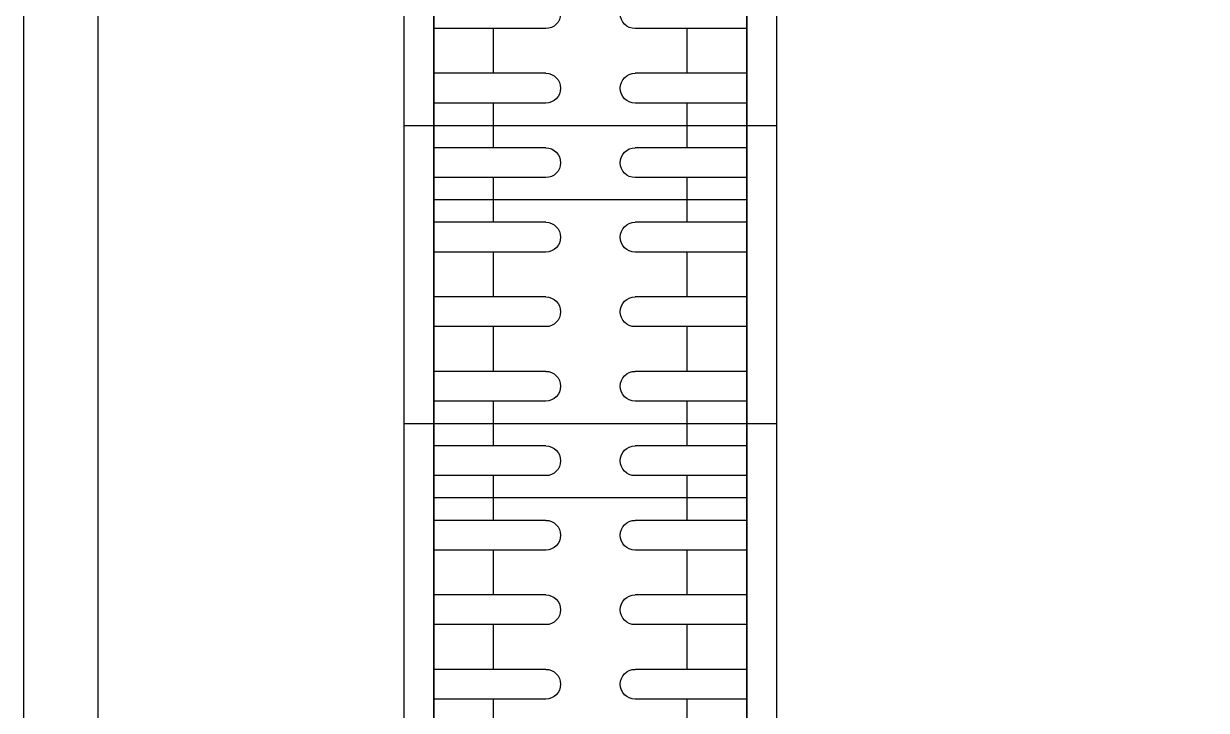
# Model space of a CAD drawing. Header units: inches. Extents: x 21 to 38546, y 13 to 15001.
# Drawn here: x 5766.76 to 5806.45, y 1123.15 to 1146.2 of the extents above; entities that cross this region are included whole.
import ezdxf

# ---------------------------------------------------------------- set-up
doc = ezdxf.new("R2010")
doc.units = ezdxf.units.IN
doc.header["$MEASUREMENT"] = 0
doc.layers.add('RAST-IST-RADYATÖR-DİNAMİK BLOK', color=83, linetype='Continuous')
doc.layers.add('Z_MİM_-KM-WALL', color=8, linetype='Continuous', lineweight=25)
doc.layers.add('Z_MİM_-KM-WALL-PLASTER', color=8, linetype='Continuous', lineweight=25)

# ---------------------------------------------------------------- blocks, each defined once
blk = doc.blocks.new('IS_RADYATOR-PLAN-90')
at = {"layer": 'RAST-IST-RADYATÖR-DİNAMİK BLOK', "color": 7}
for p, q in [((80.75, 11.5), (80.75, 7.75)), ((81.75, 11.5), (81.75, 7.75)), ((83.25, 11.5), (83.25, 7.75)), ((84.25, 11.5), (84.25, 7.75)), ((85.75, 11.5), (85.75, 7.75)), ((86.75, 11.5), (86.75, 7.75)), ((80, 9.5), (80.75, 9.5)), ((81.75, 9.5), (82.5, 9.5)), ((82.5, 9.5), (83.25, 9.5)), ((84.25, 9.5), (85, 9.5)), ((85, 9.5), (85.75, 9.5)), ((86.75, 9.5), (87.5, 9.5)), ((80.75, 4.75), (80.75, 1)), ((81.75, 4.75), (81.75, 1)), ((83.25, 4.75), (83.25, 1)), ((84.25, 4.75), (84.25, 1)), ((85.75, 4.75), (85.75, 1)), ((86.75, 4.75), (86.75, 1)), ((80, 3), (80.75, 3)), ((81.75, 3), (82.5, 3)), ((82.5, 3), (83.25, 3)), ((84.25, 3), (85, 3)), ((85, 3), (85.75, 3)), ((86.75, 3), (87.5, 3))]:
    blk.add_line(p, q, dxfattribs=at)
at = {"layer": 'RAST-IST-RADYATÖR-DİNAMİK BLOK'}
for points in [[(0, 0), (90, 0), (90, 12.5), (0, 12.5)], [(2.5, 11.5), (87.5, 11.5), (87.5, 1), (2.5, 1)]]:
    blk.add_lwpolyline(points, dxfattribs=at)
at = {"layer": 'RAST-IST-RADYATÖR-DİNAMİK BLOK', "color": 7}
for centre, start, end in [((81.25, 7.75), 180, 0), ((83.75, 7.75), 180, 0), ((86.25, 7.75), 180, 0), ((81.25, 4.75), 0, 180), ((83.75, 4.75), 0, 180), ((86.25, 4.75), 0, 180)]:
    blk.add_arc(centre, 0.5, start, end, dxfattribs=at)
blk = doc.blocks.new('IS_RADYATOR-PLAN-100')
at = {"layer": 'RAST-IST-RADYATÖR-DİNAMİK BLOK', "color": 7}
for p, q in [((80.75, 11.5), (80.75, 7.75)), ((81.75, 11.5), (81.75, 7.75)), ((83.25, 11.5), (83.25, 7.75)), ((84.25, 11.5), (84.25, 7.75)), ((85.75, 11.5), (85.75, 7.75)), ((86.75, 11.5), (86.75, 7.75)), ((88.25, 11.5), (88.25, 7.75)), ((89.25, 11.5), (89.25, 7.75)), ((90.75, 11.5), (90.75, 7.75)), ((91.75, 11.5), (91.75, 7.75)), ((93.25, 11.5), (93.25, 7.75)), ((94.25, 11.5), (94.25, 7.75)), ((95.75, 11.5), (95.75, 7.75)), ((96.75, 11.5), (96.75, 7.75)), ((80, 9.5), (80.75, 9.5)), ((81.75, 9.5), (82.5, 9.5)), ((82.5, 9.5), (83.25, 9.5)), ((84.25, 9.5), (85, 9.5)), ((85, 9.5), (85.75, 9.5)), ((86.75, 9.5), (87.5, 9.5)), ((87.5, 9.5), (88.25, 9.5)), ((89.25, 9.5), (90, 9.5)), ((90, 9.5), (90.75, 9.5)), ((91.75, 9.5), (92.5, 9.5)), ((92.5, 9.5), (93.25, 9.5)), ((94.25, 9.5), (95, 9.5)), ((95, 9.5), (95.75, 9.5)), ((96.75, 9.5), (97.5, 9.5)), ((80.75, 4.75), (80.75, 1)), ((81.75, 4.75), (81.75, 1)), ((83.25, 4.75), (83.25, 1)), ((84.25, 4.75), (84.25, 1)), ((85.75, 4.75), (85.75, 1)), ((86.75, 4.75), (86.75, 1)), ((88.25, 4.75), (88.25, 1)), ((89.25, 4.75), (89.25, 1)), ((90.75, 4.75), (90.75, 1)), ((91.75, 4.75), (91.75, 1)), ((93.25, 4.75), (93.25, 1)), ((94.25, 4.75), (94.25, 1)), ((95.75, 4.75), (95.75, 1)), ((96.75, 4.75), (96.75, 1)), ((80, 3), (80.75, 3)), ((81.75, 3), (82.5, 3)), ((82.5, 3), (83.25, 3)), ((84.25, 3), (85, 3)), ((85, 3), (85.75, 3)), ((86.75, 3), (87.5, 3)), ((87.5, 3), (88.25, 3)), ((89.25, 3), (90, 3)), ((90, 3), (90.75, 3)), ((91.75, 3), (92.5, 3)), ((92.5, 3), (93.25, 3)), ((94.25, 3), (95, 3)), ((95, 3), (95.75, 3)), ((96.75, 3), (97.5, 3))]:
    blk.add_line(p, q, dxfattribs=at)
at = {"layer": 'RAST-IST-RADYATÖR-DİNAMİK BLOK'}
for points in [[(0, 0), (100, 0), (100, 12.5), (0, 12.5)], [(2.5, 11.5), (97.5, 11.5), (97.5, 1), (2.5, 1)]]:
    blk.add_lwpolyline(points, dxfattribs=at)
at = {"layer": 'RAST-IST-RADYATÖR-DİNAMİK BLOK', "color": 7}
for centre, start, end in [((81.25, 7.75), 180, 0), ((83.75, 7.75), 180, 0), ((86.25, 7.75), 180, 0), ((88.75, 7.75), 180, 0), ((91.25, 7.75), 180, 0), ((93.75, 7.75), 180, 0), ((96.25, 7.75), 180, 0), ((81.25, 4.75), 0, 180), ((83.75, 4.75), 0, 180), ((86.25, 4.75), 0, 180), ((88.75, 4.75), 0, 180), ((91.25, 4.75), 0, 180), ((93.75, 4.75), 0, 180), ((96.25, 4.75), 0, 180)]:
    blk.add_arc(centre, 0.5, start, end, dxfattribs=at)
blk = doc.blocks.new('IS_RADYATOR-PLAN-110')
at = {"layer": 'RAST-IST-RADYATÖR-DİNAMİK BLOK', "color": 7}
for p, q in [((80.75, 11.5), (80.75, 7.75)), ((81.75, 11.5), (81.75, 7.75)), ((83.25, 11.5), (83.25, 7.75)), ((84.25, 11.5), (84.25, 7.75)), ((85.75, 11.5), (85.75, 7.75)), ((86.75, 11.5), (86.75, 7.75)), ((88.25, 11.5), (88.25, 7.75)), ((89.25, 11.5), (89.25, 7.75)), ((90.75, 11.5), (90.75, 7.75)), ((91.75, 11.5), (91.75, 7.75)), ((93.25, 11.5), (93.25, 7.75)), ((94.25, 11.5), (94.25, 7.75)), ((95.75, 11.5), (95.75, 7.75)), ((96.75, 11.5), (96.75, 7.75)), ((98.25, 11.5), (98.25, 7.75)), ((99.25, 11.5), (99.25, 7.75)), ((100.75, 11.5), (100.75, 7.75)), ((101.75, 11.5), (101.75, 7.75)), ((103.25, 11.5), (103.25, 7.75)), ((80, 9.5), (80.75, 9.5)), ((81.75, 9.5), (82.5, 9.5)), ((82.5, 9.5), (83.25, 9.5)), ((84.25, 9.5), (85, 9.5)), ((85, 9.5), (85.75, 9.5)), ((86.75, 9.5), (87.5, 9.5)), ((87.5, 9.5), (88.25, 9.5)), ((89.25, 9.5), (90, 9.5)), ((90, 9.5), (90.75, 9.5)), ((91.75, 9.5), (92.5, 9.5)), ((92.5, 9.5), (93.25, 9.5)), ((94.25, 9.5), (95, 9.5)), ((95, 9.5), (95.75, 9.5)), ((96.75, 9.5), (97.5, 9.5)), ((97.5, 9.5), (98.25, 9.5)), ((99.25, 9.5), (100, 9.5)), ((100, 9.5), (100.75, 9.5)), ((101.75, 9.5), (102.5, 9.5)), ((102.5, 9.5), (103.25, 9.5)), ((80.75, 4.75), (80.75, 1)), ((81.75, 4.75), (81.75, 1)), ((83.25, 4.75), (83.25, 1)), ((84.25, 4.75), (84.25, 1)), ((85.75, 4.75), (85.75, 1)), ((86.75, 4.75), (86.75, 1)), ((88.25, 4.75), (88.25, 1)), ((89.25, 4.75), (89.25, 1)), ((90.75, 4.75), (90.75, 1)), ((91.75, 4.75), (91.75, 1)), ((93.25, 4.75), (93.25, 1)), ((94.25, 4.75), (94.25, 1)), ((95.75, 4.75), (95.75, 1)), ((96.75, 4.75), (96.75, 1)), ((98.25, 4.75), (98.25, 1)), ((99.25, 4.75), (99.25, 1)), ((100.75, 4.75), (100.75, 1)), ((101.75, 4.75), (101.75, 1)), ((103.25, 4.75), (103.25, 1)), ((80, 3), (80.75, 3)), ((81.75, 3), (82.5, 3)), ((82.5, 3), (83.25, 3)), ((84.25, 3), (85, 3)), ((85, 3), (85.75, 3)), ((86.75, 3), (87.5, 3)), ((87.5, 3), (88.25, 3)), ((89.25, 3), (90, 3)), ((90, 3), (90.75, 3)), ((91.75, 3), (92.5, 3)), ((92.5, 3), (93.25, 3)), ((94.25, 3), (95, 3)), ((95, 3), (95.75, 3)), ((96.75, 3), (97.5, 3)), ((97.5, 3), (98.25, 3)), ((99.25, 3), (100, 3)), ((100, 3), (100.75, 3)), ((101.75, 3), (102.5, 3)), ((102.5, 3), (103.25, 3))]:
    blk.add_line(p, q, dxfattribs=at)
at = {"layer": 'RAST-IST-RADYATÖR-DİNAMİK BLOK'}
for points in [[(0, 0), (110, 0), (110, 12.5), (0, 12.5)], [(2.5, 11.5), (107.5, 11.5), (107.5, 1), (2.5, 1)]]:
    blk.add_lwpolyline(points, dxfattribs=at)
at = {"layer": 'RAST-IST-RADYATÖR-DİNAMİK BLOK', "color": 7}
for centre, start, end in [((81.25, 7.75), 180, 0), ((83.75, 7.75), 180, 0), ((86.25, 7.75), 180, 0), ((88.75, 7.75), 180, 0), ((91.25, 7.75), 180, 0), ((93.75, 7.75), 180, 0), ((96.25, 7.75), 180, 0), ((98.75, 7.75), 180, 0), ((101.25, 7.75), 180, 0), ((103.75, 7.75), 180, 0), ((81.25, 4.75), 0, 180), ((83.75, 4.75), 0, 180), ((86.25, 4.75), 0, 180), ((88.75, 4.75), 0, 180), ((91.25, 4.75), 0, 180), ((93.75, 4.75), 0, 180), ((96.25, 4.75), 0, 180), ((98.75, 4.75), 0, 180), ((101.25, 4.75), 0, 180), ((103.75, 4.75), 0, 180)]:
    blk.add_arc(centre, 0.5, start, end, dxfattribs=at)
blk = doc.blocks.new('IS_RADYATOR-PLAN-120')
at = {"layer": 'RAST-IST-RADYATÖR-DİNAMİK BLOK', "color": 7}
for p, q in [((80.75, 11.5), (80.75, 7.75)), ((81.75, 11.5), (81.75, 7.75)), ((83.25, 11.5), (83.25, 7.75)), ((84.25, 11.5), (84.25, 7.75)), ((85.75, 11.5), (85.75, 7.75)), ((86.75, 11.5), (86.75, 7.75)), ((88.25, 11.5), (88.25, 7.75)), ((89.25, 11.5), (89.25, 7.75)), ((90.75, 11.5), (90.75, 7.75)), ((91.75, 11.5), (91.75, 7.75)), ((93.25, 11.5), (93.25, 7.75)), ((94.25, 11.5), (94.25, 7.75)), ((95.75, 11.5), (95.75, 7.75)), ((96.75, 11.5), (96.75, 7.75)), ((98.25, 11.5), (98.25, 7.75)), ((99.25, 11.5), (99.25, 7.75)), ((100.75, 11.5), (100.75, 7.75)), ((101.75, 11.5), (101.75, 7.75)), ((103.25, 11.5), (103.25, 7.75)), ((80, 9.5), (80.75, 9.5)), ((81.75, 9.5), (82.5, 9.5)), ((82.5, 9.5), (83.25, 9.5)), ((84.25, 9.5), (85, 9.5)), ((85, 9.5), (85.75, 9.5)), ((86.75, 9.5), (87.5, 9.5)), ((87.5, 9.5), (88.25, 9.5)), ((89.25, 9.5), (90, 9.5)), ((90, 9.5), (90.75, 9.5)), ((91.75, 9.5), (92.5, 9.5)), ((92.5, 9.5), (93.25, 9.5)), ((94.25, 9.5), (95, 9.5)), ((95, 9.5), (95.75, 9.5)), ((96.75, 9.5), (97.5, 9.5)), ((97.5, 9.5), (98.25, 9.5)), ((99.25, 9.5), (100, 9.5)), ((100, 9.5), (100.75, 9.5)), ((101.75, 9.5), (102.5, 9.5)), ((102.5, 9.5), (103.25, 9.5)), ((80.75, 4.75), (80.75, 1)), ((81.75, 4.75), (81.75, 1)), ((83.25, 4.75), (83.25, 1)), ((84.25, 4.75), (84.25, 1)), ((85.75, 4.75), (85.75, 1)), ((86.75, 4.75), (86.75, 1)), ((88.25, 4.75), (88.25, 1)), ((89.25, 4.75), (89.25, 1)), ((90.75, 4.75), (90.75, 1)), ((91.75, 4.75), (91.75, 1)), ((93.25, 4.75), (93.25, 1)), ((94.25, 4.75), (94.25, 1)), ((95.75, 4.75), (95.75, 1)), ((96.75, 4.75), (96.75, 1)), ((98.25, 4.75), (98.25, 1)), ((99.25, 4.75), (99.25, 1)), ((100.75, 4.75), (100.75, 1)), ((101.75, 4.75), (101.75, 1)), ((103.25, 4.75), (103.25, 1)), ((80, 3), (80.75, 3)), ((81.75, 3), (82.5, 3)), ((82.5, 3), (83.25, 3)), ((84.25, 3), (85, 3)), ((85, 3), (85.75, 3)), ((86.75, 3), (87.5, 3)), ((87.5, 3), (88.25, 3)), ((89.25, 3), (90, 3)), ((90, 3), (90.75, 3)), ((91.75, 3), (92.5, 3)), ((92.5, 3), (93.25, 3)), ((94.25, 3), (95, 3)), ((95, 3), (95.75, 3)), ((96.75, 3), (97.5, 3)), ((97.5, 3), (98.25, 3)), ((99.25, 3), (100, 3)), ((100, 3), (100.75, 3)), ((101.75, 3), (102.5, 3)), ((102.5, 3), (103.25, 3))]:
    blk.add_line(p, q, dxfattribs=at)
at = {"layer": 'RAST-IST-RADYATÖR-DİNAMİK BLOK'}
for points in [[(0, 0), (120, 0), (120, 12.5), (0, 12.5)], [(2.5, 11.5), (117.5, 11.5), (117.5, 1), (2.5, 1)]]:
    blk.add_lwpolyline(points, dxfattribs=at)
at = {"layer": 'RAST-IST-RADYATÖR-DİNAMİK BLOK', "color": 7}
for centre, start, end in [((81.25, 7.75), 180, 0), ((83.75, 7.75), 180, 0), ((86.25, 7.75), 180, 0), ((88.75, 7.75), 180, 0), ((91.25, 7.75), 180, 0), ((93.75, 7.75), 180, 0), ((96.25, 7.75), 180, 0), ((98.75, 7.75), 180, 0), ((101.25, 7.75), 180, 0), ((103.75, 7.75), 180, 0), ((81.25, 4.75), 0, 180), ((83.75, 4.75), 0, 180), ((86.25, 4.75), 0, 180), ((88.75, 4.75), 0, 180), ((91.25, 4.75), 0, 180), ((93.75, 4.75), 0, 180), ((96.25, 4.75), 0, 180), ((98.75, 4.75), 0, 180), ((101.25, 4.75), 0, 180), ((103.75, 4.75), 0, 180)]:
    blk.add_arc(centre, 0.5, start, end, dxfattribs=at)
blk = doc.blocks.new('IS_RADYATOR-PLAN-130')
at = {"layer": 'RAST-IST-RADYATÖR-DİNAMİK BLOK', "color": 7}
for p, q in [((80.75, 11.5), (80.75, 7.75)), ((81.75, 11.5), (81.75, 7.75)), ((83.25, 11.5), (83.25, 7.75)), ((84.25, 11.5), (84.25, 7.75)), ((85.75, 11.5), (85.75, 7.75)), ((86.75, 11.5), (86.75, 7.75)), ((88.25, 11.5), (88.25, 7.75)), ((89.25, 11.5), (89.25, 7.75)), ((90.75, 11.5), (90.75, 7.75)), ((91.75, 11.5), (91.75, 7.75)), ((93.25, 11.5), (93.25, 7.75)), ((94.25, 11.5), (94.25, 7.75)), ((95.75, 11.5), (95.75, 7.75)), ((96.75, 11.5), (96.75, 7.75)), ((98.25, 11.5), (98.25, 7.75)), ((99.25, 11.5), (99.25, 7.75)), ((100.75, 11.5), (100.75, 7.75)), ((101.75, 11.5), (101.75, 7.75)), ((103.25, 11.5), (103.25, 7.75)), ((80, 9.5), (80.75, 9.5)), ((81.75, 9.5), (82.5, 9.5)), ((82.5, 9.5), (83.25, 9.5)), ((84.25, 9.5), (85, 9.5)), ((85, 9.5), (85.75, 9.5)), ((86.75, 9.5), (87.5, 9.5)), ((87.5, 9.5), (88.25, 9.5)), ((89.25, 9.5), (90, 9.5)), ((90, 9.5), (90.75, 9.5)), ((91.75, 9.5), (92.5, 9.5)), ((92.5, 9.5), (93.25, 9.5)), ((94.25, 9.5), (95, 9.5)), ((95, 9.5), (95.75, 9.5)), ((96.75, 9.5), (97.5, 9.5)), ((97.5, 9.5), (98.25, 9.5)), ((99.25, 9.5), (100, 9.5)), ((100, 9.5), (100.75, 9.5)), ((101.75, 9.5), (102.5, 9.5)), ((102.5, 9.5), (103.25, 9.5)), ((80.75, 4.75), (80.75, 1)), ((81.75, 4.75), (81.75, 1)), ((83.25, 4.75), (83.25, 1)), ((84.25, 4.75), (84.25, 1)), ((85.75, 4.75), (85.75, 1)), ((86.75, 4.75), (86.75, 1)), ((88.25, 4.75), (88.25, 1)), ((89.25, 4.75), (89.25, 1)), ((90.75, 4.75), (90.75, 1)), ((91.75, 4.75), (91.75, 1)), ((93.25, 4.75), (93.25, 1)), ((94.25, 4.75), (94.25, 1)), ((95.75, 4.75), (95.75, 1)), ((96.75, 4.75), (96.75, 1)), ((98.25, 4.75), (98.25, 1)), ((99.25, 4.75), (99.25, 1)), ((100.75, 4.75), (100.75, 1)), ((101.75, 4.75), (101.75, 1)), ((103.25, 4.75), (103.25, 1)), ((80, 3), (80.75, 3)), ((81.75, 3), (82.5, 3)), ((82.5, 3), (83.25, 3)), ((84.25, 3), (85, 3)), ((85, 3), (85.75, 3)), ((86.75, 3), (87.5, 3)), ((87.5, 3), (88.25, 3)), ((89.25, 3), (90, 3)), ((90, 3), (90.75, 3)), ((91.75, 3), (92.5, 3)), ((92.5, 3), (93.25, 3)), ((94.25, 3), (95, 3)), ((95, 3), (95.75, 3)), ((96.75, 3), (97.5, 3)), ((97.5, 3), (98.25, 3)), ((99.25, 3), (100, 3)), ((100, 3), (100.75, 3)), ((101.75, 3), (102.5, 3)), ((102.5, 3), (103.25, 3))]:
    blk.add_line(p, q, dxfattribs=at)
at = {"layer": 'RAST-IST-RADYATÖR-DİNAMİK BLOK'}
for points in [[(0, 0), (130, 0), (130, 12.5), (0, 12.5)], [(2.5, 11.5), (127.5, 11.5), (127.5, 1), (2.5, 1)]]:
    blk.add_lwpolyline(points, dxfattribs=at)
at = {"layer": 'RAST-IST-RADYATÖR-DİNAMİK BLOK', "color": 7}
for centre, start, end in [((81.25, 7.75), 180, 0), ((83.75, 7.75), 180, 0), ((86.25, 7.75), 180, 0), ((88.75, 7.75), 180, 0), ((91.25, 7.75), 180, 0), ((93.75, 7.75), 180, 0), ((96.25, 7.75), 180, 0), ((98.75, 7.75), 180, 0), ((101.25, 7.75), 180, 0), ((103.75, 7.75), 180, 0), ((81.25, 4.75), 0, 180), ((83.75, 4.75), 0, 180), ((86.25, 4.75), 0, 180), ((88.75, 4.75), 0, 180), ((91.25, 4.75), 0, 180), ((93.75, 4.75), 0, 180), ((96.25, 4.75), 0, 180), ((98.75, 4.75), 0, 180), ((101.25, 4.75), 0, 180), ((103.75, 4.75), 0, 180)]:
    blk.add_arc(centre, 0.5, start, end, dxfattribs=at)
blk = doc.blocks.new('IS_RADYATOR-PLAN-140')
at = {"layer": 'RAST-IST-RADYATÖR-DİNAMİK BLOK', "color": 7}
for p, q in [((80.75, 11.5), (80.75, 7.75)), ((81.75, 11.5), (81.75, 7.75)), ((83.25, 11.5), (83.25, 7.75)), ((84.25, 11.5), (84.25, 7.75)), ((85.75, 11.5), (85.75, 7.75)), ((86.75, 11.5), (86.75, 7.75)), ((88.25, 11.5), (88.25, 7.75)), ((89.25, 11.5), (89.25, 7.75)), ((90.75, 11.5), (90.75, 7.75)), ((91.75, 11.5), (91.75, 7.75)), ((93.25, 11.5), (93.25, 7.75)), ((94.25, 11.5), (94.25, 7.75)), ((95.75, 11.5), (95.75, 7.75)), ((96.75, 11.5), (96.75, 7.75)), ((98.25, 11.5), (98.25, 7.75)), ((99.25, 11.5), (99.25, 7.75)), ((100.75, 11.5), (100.75, 7.75)), ((101.75, 11.5), (101.75, 7.75)), ((103.25, 11.5), (103.25, 7.75)), ((80, 9.5), (80.75, 9.5)), ((81.75, 9.5), (82.5, 9.5)), ((82.5, 9.5), (83.25, 9.5)), ((84.25, 9.5), (85, 9.5)), ((85, 9.5), (85.75, 9.5)), ((86.75, 9.5), (87.5, 9.5)), ((87.5, 9.5), (88.25, 9.5)), ((89.25, 9.5), (90, 9.5)), ((90, 9.5), (90.75, 9.5)), ((91.75, 9.5), (92.5, 9.5)), ((92.5, 9.5), (93.25, 9.5)), ((94.25, 9.5), (95, 9.5)), ((95, 9.5), (95.75, 9.5)), ((96.75, 9.5), (97.5, 9.5)), ((97.5, 9.5), (98.25, 9.5)), ((99.25, 9.5), (100, 9.5)), ((100, 9.5), (100.75, 9.5)), ((101.75, 9.5), (102.5, 9.5)), ((102.5, 9.5), (103.25, 9.5)), ((80.75, 4.75), (80.75, 1)), ((81.75, 4.75), (81.75, 1)), ((83.25, 4.75), (83.25, 1)), ((84.25, 4.75), (84.25, 1)), ((85.75, 4.75), (85.75, 1)), ((86.75, 4.75), (86.75, 1)), ((88.25, 4.75), (88.25, 1)), ((89.25, 4.75), (89.25, 1)), ((90.75, 4.75), (90.75, 1)), ((91.75, 4.75), (91.75, 1)), ((93.25, 4.75), (93.25, 1)), ((94.25, 4.75), (94.25, 1)), ((95.75, 4.75), (95.75, 1)), ((96.75, 4.75), (96.75, 1)), ((98.25, 4.75), (98.25, 1)), ((99.25, 4.75), (99.25, 1)), ((100.75, 4.75), (100.75, 1)), ((101.75, 4.75), (101.75, 1)), ((103.25, 4.75), (103.25, 1)), ((80, 3), (80.75, 3)), ((81.75, 3), (82.5, 3)), ((82.5, 3), (83.25, 3)), ((84.25, 3), (85, 3)), ((85, 3), (85.75, 3)), ((86.75, 3), (87.5, 3)), ((87.5, 3), (88.25, 3)), ((89.25, 3), (90, 3)), ((90, 3), (90.75, 3)), ((91.75, 3), (92.5, 3)), ((92.5, 3), (93.25, 3)), ((94.25, 3), (95, 3)), ((95, 3), (95.75, 3)), ((96.75, 3), (97.5, 3)), ((97.5, 3), (98.25, 3)), ((99.25, 3), (100, 3)), ((100, 3), (100.75, 3)), ((101.75, 3), (102.5, 3)), ((102.5, 3), (103.25, 3))]:
    blk.add_line(p, q, dxfattribs=at)
at = {"layer": 'RAST-IST-RADYATÖR-DİNAMİK BLOK'}
for points in [[(0, 0), (140, 0), (140, 12.5), (0, 12.5)], [(2.5, 11.5), (137.5, 11.5), (137.5, 1), (2.5, 1)]]:
    blk.add_lwpolyline(points, dxfattribs=at)
at = {"layer": 'RAST-IST-RADYATÖR-DİNAMİK BLOK', "color": 7}
for centre, start, end in [((81.25, 7.75), 180, 0), ((83.75, 7.75), 180, 0), ((86.25, 7.75), 180, 0), ((88.75, 7.75), 180, 0), ((91.25, 7.75), 180, 0), ((93.75, 7.75), 180, 0), ((96.25, 7.75), 180, 0), ((98.75, 7.75), 180, 0), ((101.25, 7.75), 180, 0), ((103.75, 7.75), 180, 0), ((81.25, 4.75), 0, 180), ((83.75, 4.75), 0, 180), ((86.25, 4.75), 0, 180), ((88.75, 4.75), 0, 180), ((91.25, 4.75), 0, 180), ((93.75, 4.75), 0, 180), ((96.25, 4.75), 0, 180), ((98.75, 4.75), 0, 180), ((101.25, 4.75), 0, 180), ((103.75, 4.75), 0, 180)]:
    blk.add_arc(centre, 0.5, start, end, dxfattribs=at)
blk = doc.blocks.new('IS_RADYATOR-PLAN-150')
at = {"layer": 'RAST-IST-RADYATÖR-DİNAMİK BLOK', "color": 7}
for p, q in [((80.75, 11.5), (80.75, 7.75)), ((81.75, 11.5), (81.75, 7.75)), ((83.25, 11.5), (83.25, 7.75)), ((84.25, 11.5), (84.25, 7.75)), ((85.75, 11.5), (85.75, 7.75)), ((86.75, 11.5), (86.75, 7.75)), ((88.25, 11.5), (88.25, 7.75)), ((89.25, 11.5), (89.25, 7.75)), ((90.75, 11.5), (90.75, 7.75)), ((91.75, 11.5), (91.75, 7.75)), ((93.25, 11.5), (93.25, 7.75)), ((94.25, 11.5), (94.25, 7.75)), ((95.75, 11.5), (95.75, 7.75)), ((96.75, 11.5), (96.75, 7.75)), ((98.25, 11.5), (98.25, 7.75)), ((99.25, 11.5), (99.25, 7.75)), ((100.75, 11.5), (100.75, 7.75)), ((101.75, 11.5), (101.75, 7.75)), ((103.25, 11.5), (103.25, 7.75)), ((80, 9.5), (80.75, 9.5)), ((81.75, 9.5), (82.5, 9.5)), ((82.5, 9.5), (83.25, 9.5)), ((84.25, 9.5), (85, 9.5)), ((85, 9.5), (85.75, 9.5)), ((86.75, 9.5), (87.5, 9.5)), ((87.5, 9.5), (88.25, 9.5)), ((89.25, 9.5), (90, 9.5)), ((90, 9.5), (90.75, 9.5)), ((91.75, 9.5), (92.5, 9.5)), ((92.5, 9.5), (93.25, 9.5)), ((94.25, 9.5), (95, 9.5)), ((95, 9.5), (95.75, 9.5)), ((96.75, 9.5), (97.5, 9.5)), ((97.5, 9.5), (98.25, 9.5)), ((99.25, 9.5), (100, 9.5)), ((100, 9.5), (100.75, 9.5)), ((101.75, 9.5), (102.5, 9.5)), ((102.5, 9.5), (103.25, 9.5)), ((80.75, 4.75), (80.75, 1)), ((81.75, 4.75), (81.75, 1)), ((83.25, 4.75), (83.25, 1)), ((84.25, 4.75), (84.25, 1)), ((85.75, 4.75), (85.75, 1)), ((86.75, 4.75), (86.75, 1)), ((88.25, 4.75), (88.25, 1)), ((89.25, 4.75), (89.25, 1)), ((90.75, 4.75), (90.75, 1)), ((91.75, 4.75), (91.75, 1)), ((93.25, 4.75), (93.25, 1)), ((94.25, 4.75), (94.25, 1)), ((95.75, 4.75), (95.75, 1)), ((96.75, 4.75), (96.75, 1)), ((98.25, 4.75), (98.25, 1)), ((99.25, 4.75), (99.25, 1)), ((100.75, 4.75), (100.75, 1)), ((101.75, 4.75), (101.75, 1)), ((103.25, 4.75), (103.25, 1)), ((80, 3), (80.75, 3)), ((81.75, 3), (82.5, 3)), ((82.5, 3), (83.25, 3)), ((84.25, 3), (85, 3)), ((85, 3), (85.75, 3)), ((86.75, 3), (87.5, 3)), ((87.5, 3), (88.25, 3)), ((89.25, 3), (90, 3)), ((90, 3), (90.75, 3)), ((91.75, 3), (92.5, 3)), ((92.5, 3), (93.25, 3)), ((94.25, 3), (95, 3)), ((95, 3), (95.75, 3)), ((96.75, 3), (97.5, 3)), ((97.5, 3), (98.25, 3)), ((99.25, 3), (100, 3)), ((100, 3), (100.75, 3)), ((101.75, 3), (102.5, 3)), ((102.5, 3), (103.25, 3))]:
    blk.add_line(p, q, dxfattribs=at)
at = {"layer": 'RAST-IST-RADYATÖR-DİNAMİK BLOK'}
for points in [[(-5, 0), (145, 0), (145, 12.5), (-5, 12.5)], [(-2.5, 11.5), (142.5, 11.5), (142.5, 1), (-2.5, 1)]]:
    blk.add_lwpolyline(points, dxfattribs=at)
at = {"layer": 'RAST-IST-RADYATÖR-DİNAMİK BLOK', "color": 7}
for centre, start, end in [((81.25, 7.75), 180, 0), ((83.75, 7.75), 180, 0), ((86.25, 7.75), 180, 0), ((88.75, 7.75), 180, 0), ((91.25, 7.75), 180, 0), ((93.75, 7.75), 180, 0), ((96.25, 7.75), 180, 0), ((98.75, 7.75), 180, 0), ((101.25, 7.75), 180, 0), ((103.75, 7.75), 180, 0), ((81.25, 4.75), 0, 180), ((83.75, 4.75), 0, 180), ((86.25, 4.75), 0, 180), ((88.75, 4.75), 0, 180), ((91.25, 4.75), 0, 180), ((93.75, 4.75), 0, 180), ((96.25, 4.75), 0, 180), ((98.75, 4.75), 0, 180), ((101.25, 4.75), 0, 180), ((103.75, 4.75), 0, 180)]:
    blk.add_arc(centre, 0.5, start, end, dxfattribs=at)
blk = doc.blocks.new('IS_RADYATOR-PLAN-160')
at = {"layer": 'RAST-IST-RADYATÖR-DİNAMİK BLOK', "color": 7}
for p, q in [((80.75, 11.5), (80.75, 7.75)), ((81.75, 11.5), (81.75, 7.75)), ((83.25, 11.5), (83.25, 7.75)), ((84.25, 11.5), (84.25, 7.75)), ((85.75, 11.5), (85.75, 7.75)), ((86.75, 11.5), (86.75, 7.75)), ((88.25, 11.5), (88.25, 7.75)), ((89.25, 11.5), (89.25, 7.75)), ((90.75, 11.5), (90.75, 7.75)), ((91.75, 11.5), (91.75, 7.75)), ((93.25, 11.5), (93.25, 7.75)), ((94.25, 11.5), (94.25, 7.75)), ((95.75, 11.5), (95.75, 7.75)), ((96.75, 11.5), (96.75, 7.75)), ((98.25, 11.5), (98.25, 7.75)), ((99.25, 11.5), (99.25, 7.75)), ((100.75, 11.5), (100.75, 7.75)), ((101.75, 11.5), (101.75, 7.75)), ((103.25, 11.5), (103.25, 7.75)), ((80, 9.5), (80.75, 9.5)), ((81.75, 9.5), (82.5, 9.5)), ((82.5, 9.5), (83.25, 9.5)), ((84.25, 9.5), (85, 9.5)), ((85, 9.5), (85.75, 9.5)), ((86.75, 9.5), (87.5, 9.5)), ((87.5, 9.5), (88.25, 9.5)), ((89.25, 9.5), (90, 9.5)), ((90, 9.5), (90.75, 9.5)), ((91.75, 9.5), (92.5, 9.5)), ((92.5, 9.5), (93.25, 9.5)), ((94.25, 9.5), (95, 9.5)), ((95, 9.5), (95.75, 9.5)), ((96.75, 9.5), (97.5, 9.5)), ((97.5, 9.5), (98.25, 9.5)), ((99.25, 9.5), (100, 9.5)), ((100, 9.5), (100.75, 9.5)), ((101.75, 9.5), (102.5, 9.5)), ((102.5, 9.5), (103.25, 9.5)), ((80.75, 4.75), (80.75, 1)), ((81.75, 4.75), (81.75, 1)), ((83.25, 4.75), (83.25, 1)), ((84.25, 4.75), (84.25, 1)), ((85.75, 4.75), (85.75, 1)), ((86.75, 4.75), (86.75, 1)), ((88.25, 4.75), (88.25, 1)), ((89.25, 4.75), (89.25, 1)), ((90.75, 4.75), (90.75, 1)), ((91.75, 4.75), (91.75, 1)), ((93.25, 4.75), (93.25, 1)), ((94.25, 4.75), (94.25, 1)), ((95.75, 4.75), (95.75, 1)), ((96.75, 4.75), (96.75, 1)), ((98.25, 4.75), (98.25, 1)), ((99.25, 4.75), (99.25, 1)), ((100.75, 4.75), (100.75, 1)), ((101.75, 4.75), (101.75, 1)), ((103.25, 4.75), (103.25, 1)), ((80, 3), (80.75, 3)), ((81.75, 3), (82.5, 3)), ((82.5, 3), (83.25, 3)), ((84.25, 3), (85, 3)), ((85, 3), (85.75, 3)), ((86.75, 3), (87.5, 3)), ((87.5, 3), (88.25, 3)), ((89.25, 3), (90, 3)), ((90, 3), (90.75, 3)), ((91.75, 3), (92.5, 3)), ((92.5, 3), (93.25, 3)), ((94.25, 3), (95, 3)), ((95, 3), (95.75, 3)), ((96.75, 3), (97.5, 3)), ((97.5, 3), (98.25, 3)), ((99.25, 3), (100, 3)), ((100, 3), (100.75, 3)), ((101.75, 3), (102.5, 3)), ((102.5, 3), (103.25, 3))]:
    blk.add_line(p, q, dxfattribs=at)
at = {"layer": 'RAST-IST-RADYATÖR-DİNAMİK BLOK'}
for points in [[(-5, 0), (155, 0), (155, 12.5), (-5, 12.5)], [(-2.5, 11.5), (152.5, 11.5), (152.5, 1), (-2.5, 1)]]:
    blk.add_lwpolyline(points, dxfattribs=at)
at = {"layer": 'RAST-IST-RADYATÖR-DİNAMİK BLOK', "color": 7}
for centre, start, end in [((81.25, 7.75), 180, 0), ((83.75, 7.75), 180, 0), ((86.25, 7.75), 180, 0), ((88.75, 7.75), 180, 0), ((91.25, 7.75), 180, 0), ((93.75, 7.75), 180, 0), ((96.25, 7.75), 180, 0), ((98.75, 7.75), 180, 0), ((101.25, 7.75), 180, 0), ((103.75, 7.75), 180, 0), ((81.25, 4.75), 0, 180), ((83.75, 4.75), 0, 180), ((86.25, 4.75), 0, 180), ((88.75, 4.75), 0, 180), ((91.25, 4.75), 0, 180), ((93.75, 4.75), 0, 180), ((96.25, 4.75), 0, 180), ((98.75, 4.75), 0, 180), ((101.25, 4.75), 0, 180), ((103.75, 4.75), 0, 180)]:
    blk.add_arc(centre, 0.5, start, end, dxfattribs=at)
blk = doc.blocks.new('IS_RADYATOR-PLAN-170')
at = {"layer": 'RAST-IST-RADYATÖR-DİNAMİK BLOK', "color": 7}
for p, q in [((80.75, 11.5), (80.75, 7.75)), ((81.75, 11.5), (81.75, 7.75)), ((83.25, 11.5), (83.25, 7.75)), ((84.25, 11.5), (84.25, 7.75)), ((85.75, 11.5), (85.75, 7.75)), ((86.75, 11.5), (86.75, 7.75)), ((88.25, 11.5), (88.25, 7.75)), ((89.25, 11.5), (89.25, 7.75)), ((90.75, 11.5), (90.75, 7.75)), ((91.75, 11.5), (91.75, 7.75)), ((93.25, 11.5), (93.25, 7.75)), ((94.25, 11.5), (94.25, 7.75)), ((95.75, 11.5), (95.75, 7.75)), ((96.75, 11.5), (96.75, 7.75)), ((98.25, 11.5), (98.25, 7.75)), ((99.25, 11.5), (99.25, 7.75)), ((100.75, 11.5), (100.75, 7.75)), ((101.75, 11.5), (101.75, 7.75)), ((103.25, 11.5), (103.25, 7.75)), ((80, 9.5), (80.75, 9.5)), ((81.75, 9.5), (82.5, 9.5)), ((82.5, 9.5), (83.25, 9.5)), ((84.25, 9.5), (85, 9.5)), ((85, 9.5), (85.75, 9.5)), ((86.75, 9.5), (87.5, 9.5)), ((87.5, 9.5), (88.25, 9.5)), ((89.25, 9.5), (90, 9.5)), ((90, 9.5), (90.75, 9.5)), ((91.75, 9.5), (92.5, 9.5)), ((92.5, 9.5), (93.25, 9.5)), ((94.25, 9.5), (95, 9.5)), ((95, 9.5), (95.75, 9.5)), ((96.75, 9.5), (97.5, 9.5)), ((97.5, 9.5), (98.25, 9.5)), ((99.25, 9.5), (100, 9.5)), ((100, 9.5), (100.75, 9.5)), ((101.75, 9.5), (102.5, 9.5)), ((102.5, 9.5), (103.25, 9.5)), ((80.75, 4.75), (80.75, 1)), ((81.75, 4.75), (81.75, 1)), ((83.25, 4.75), (83.25, 1)), ((84.25, 4.75), (84.25, 1)), ((85.75, 4.75), (85.75, 1)), ((86.75, 4.75), (86.75, 1)), ((88.25, 4.75), (88.25, 1)), ((89.25, 4.75), (89.25, 1)), ((90.75, 4.75), (90.75, 1)), ((91.75, 4.75), (91.75, 1)), ((93.25, 4.75), (93.25, 1)), ((94.25, 4.75), (94.25, 1)), ((95.75, 4.75), (95.75, 1)), ((96.75, 4.75), (96.75, 1)), ((98.25, 4.75), (98.25, 1)), ((99.25, 4.75), (99.25, 1)), ((100.75, 4.75), (100.75, 1)), ((101.75, 4.75), (101.75, 1)), ((103.25, 4.75), (103.25, 1)), ((80, 3), (80.75, 3)), ((81.75, 3), (82.5, 3)), ((82.5, 3), (83.25, 3)), ((84.25, 3), (85, 3)), ((85, 3), (85.75, 3)), ((86.75, 3), (87.5, 3)), ((87.5, 3), (88.25, 3)), ((89.25, 3), (90, 3)), ((90, 3), (90.75, 3)), ((91.75, 3), (92.5, 3)), ((92.5, 3), (93.25, 3)), ((94.25, 3), (95, 3)), ((95, 3), (95.75, 3)), ((96.75, 3), (97.5, 3)), ((97.5, 3), (98.25, 3)), ((99.25, 3), (100, 3)), ((100, 3), (100.75, 3)), ((101.75, 3), (102.5, 3)), ((102.5, 3), (103.25, 3))]:
    blk.add_line(p, q, dxfattribs=at)
at = {"layer": 'RAST-IST-RADYATÖR-DİNAMİK BLOK'}
for points in [[(-5, 0), (165, 0), (165, 12.5), (-5, 12.5)], [(-2.5, 11.5), (162.5, 11.5), (162.5, 1), (-2.5, 1)]]:
    blk.add_lwpolyline(points, dxfattribs=at)
at = {"layer": 'RAST-IST-RADYATÖR-DİNAMİK BLOK', "color": 7}
for centre, start, end in [((81.25, 7.75), 180, 0), ((83.75, 7.75), 180, 0), ((86.25, 7.75), 180, 0), ((88.75, 7.75), 180, 0), ((91.25, 7.75), 180, 0), ((93.75, 7.75), 180, 0), ((96.25, 7.75), 180, 0), ((98.75, 7.75), 180, 0), ((101.25, 7.75), 180, 0), ((103.75, 7.75), 180, 0), ((81.25, 4.75), 0, 180), ((83.75, 4.75), 0, 180), ((86.25, 4.75), 0, 180), ((88.75, 4.75), 0, 180), ((91.25, 4.75), 0, 180), ((93.75, 4.75), 0, 180), ((96.25, 4.75), 0, 180), ((98.75, 4.75), 0, 180), ((101.25, 4.75), 0, 180), ((103.75, 4.75), 0, 180)]:
    blk.add_arc(centre, 0.5, start, end, dxfattribs=at)
blk = doc.blocks.new('IS_RADYATOR-PLAN-180')
at = {"layer": 'RAST-IST-RADYATÖR-DİNAMİK BLOK', "color": 7}
for p, q in [((80.75, 11.5), (80.75, 7.75)), ((81.75, 11.5), (81.75, 7.75)), ((83.25, 11.5), (83.25, 7.75)), ((84.25, 11.5), (84.25, 7.75)), ((85.75, 11.5), (85.75, 7.75)), ((86.75, 11.5), (86.75, 7.75)), ((88.25, 11.5), (88.25, 7.75)), ((89.25, 11.5), (89.25, 7.75)), ((90.75, 11.5), (90.75, 7.75)), ((91.75, 11.5), (91.75, 7.75)), ((93.25, 11.5), (93.25, 7.75)), ((94.25, 11.5), (94.25, 7.75)), ((95.75, 11.5), (95.75, 7.75)), ((96.75, 11.5), (96.75, 7.75)), ((98.25, 11.5), (98.25, 7.75)), ((99.25, 11.5), (99.25, 7.75)), ((100.75, 11.5), (100.75, 7.75)), ((101.75, 11.5), (101.75, 7.75)), ((103.25, 11.5), (103.25, 7.75)), ((80, 9.5), (80.75, 9.5)), ((81.75, 9.5), (82.5, 9.5)), ((82.5, 9.5), (83.25, 9.5)), ((84.25, 9.5), (85, 9.5)), ((85, 9.5), (85.75, 9.5)), ((86.75, 9.5), (87.5, 9.5)), ((87.5, 9.5), (88.25, 9.5)), ((89.25, 9.5), (90, 9.5)), ((90, 9.5), (90.75, 9.5)), ((91.75, 9.5), (92.5, 9.5)), ((92.5, 9.5), (93.25, 9.5)), ((94.25, 9.5), (95, 9.5)), ((95, 9.5), (95.75, 9.5)), ((96.75, 9.5), (97.5, 9.5)), ((97.5, 9.5), (98.25, 9.5)), ((99.25, 9.5), (100, 9.5)), ((100, 9.5), (100.75, 9.5)), ((101.75, 9.5), (102.5, 9.5)), ((102.5, 9.5), (103.25, 9.5)), ((80.75, 4.75), (80.75, 1)), ((81.75, 4.75), (81.75, 1)), ((83.25, 4.75), (83.25, 1)), ((84.25, 4.75), (84.25, 1)), ((85.75, 4.75), (85.75, 1)), ((86.75, 4.75), (86.75, 1)), ((88.25, 4.75), (88.25, 1)), ((89.25, 4.75), (89.25, 1)), ((90.75, 4.75), (90.75, 1)), ((91.75, 4.75), (91.75, 1)), ((93.25, 4.75), (93.25, 1)), ((94.25, 4.75), (94.25, 1)), ((95.75, 4.75), (95.75, 1)), ((96.75, 4.75), (96.75, 1)), ((98.25, 4.75), (98.25, 1)), ((99.25, 4.75), (99.25, 1)), ((100.75, 4.75), (100.75, 1)), ((101.75, 4.75), (101.75, 1)), ((103.25, 4.75), (103.25, 1)), ((80, 3), (80.75, 3)), ((81.75, 3), (82.5, 3)), ((82.5, 3), (83.25, 3)), ((84.25, 3), (85, 3)), ((85, 3), (85.75, 3)), ((86.75, 3), (87.5, 3)), ((87.5, 3), (88.25, 3)), ((89.25, 3), (90, 3)), ((90, 3), (90.75, 3)), ((91.75, 3), (92.5, 3)), ((92.5, 3), (93.25, 3)), ((94.25, 3), (95, 3)), ((95, 3), (95.75, 3)), ((96.75, 3), (97.5, 3)), ((97.5, 3), (98.25, 3)), ((99.25, 3), (100, 3)), ((100, 3), (100.75, 3)), ((101.75, 3), (102.5, 3)), ((102.5, 3), (103.25, 3))]:
    blk.add_line(p, q, dxfattribs=at)
at = {"layer": 'RAST-IST-RADYATÖR-DİNAMİK BLOK'}
for points in [[(-5, 0), (175, 0), (175, 12.5), (-5, 12.5)], [(-2.5, 11.5), (172.5, 11.5), (172.5, 1), (-2.5, 1)]]:
    blk.add_lwpolyline(points, dxfattribs=at)
at = {"layer": 'RAST-IST-RADYATÖR-DİNAMİK BLOK', "color": 7}
for centre, start, end in [((81.25, 7.75), 180, 0), ((83.75, 7.75), 180, 0), ((86.25, 7.75), 180, 0), ((88.75, 7.75), 180, 0), ((91.25, 7.75), 180, 0), ((93.75, 7.75), 180, 0), ((96.25, 7.75), 180, 0), ((98.75, 7.75), 180, 0), ((101.25, 7.75), 180, 0), ((103.75, 7.75), 180, 0), ((81.25, 4.75), 0, 180), ((83.75, 4.75), 0, 180), ((86.25, 4.75), 0, 180), ((88.75, 4.75), 0, 180), ((91.25, 4.75), 0, 180), ((93.75, 4.75), 0, 180), ((96.25, 4.75), 0, 180), ((98.75, 4.75), 0, 180), ((101.25, 4.75), 0, 180), ((103.75, 4.75), 0, 180)]:
    blk.add_arc(centre, 0.5, start, end, dxfattribs=at)
blk = doc.blocks.new('IS_RADYATOR-PLAN-190')
at = {"layer": 'RAST-IST-RADYATÖR-DİNAMİK BLOK', "color": 7}
for p, q in [((80.75, 11.5), (80.75, 7.75)), ((81.75, 11.5), (81.75, 7.75)), ((83.25, 11.5), (83.25, 7.75)), ((84.25, 11.5), (84.25, 7.75)), ((85.75, 11.5), (85.75, 7.75)), ((86.75, 11.5), (86.75, 7.75)), ((88.25, 11.5), (88.25, 7.75)), ((89.25, 11.5), (89.25, 7.75)), ((90.75, 11.5), (90.75, 7.75)), ((91.75, 11.5), (91.75, 7.75)), ((93.25, 11.5), (93.25, 7.75)), ((94.25, 11.5), (94.25, 7.75)), ((95.75, 11.5), (95.75, 7.75)), ((96.75, 11.5), (96.75, 7.75)), ((98.25, 11.5), (98.25, 7.75)), ((99.25, 11.5), (99.25, 7.75)), ((100.75, 11.5), (100.75, 7.75)), ((101.75, 11.5), (101.75, 7.75)), ((103.25, 11.5), (103.25, 7.75)), ((80, 9.5), (80.75, 9.5)), ((81.75, 9.5), (82.5, 9.5)), ((82.5, 9.5), (83.25, 9.5)), ((84.25, 9.5), (85, 9.5)), ((85, 9.5), (85.75, 9.5)), ((86.75, 9.5), (87.5, 9.5)), ((87.5, 9.5), (88.25, 9.5)), ((89.25, 9.5), (90, 9.5)), ((90, 9.5), (90.75, 9.5)), ((91.75, 9.5), (92.5, 9.5)), ((92.5, 9.5), (93.25, 9.5)), ((94.25, 9.5), (95, 9.5)), ((95, 9.5), (95.75, 9.5)), ((96.75, 9.5), (97.5, 9.5)), ((97.5, 9.5), (98.25, 9.5)), ((99.25, 9.5), (100, 9.5)), ((100, 9.5), (100.75, 9.5)), ((101.75, 9.5), (102.5, 9.5)), ((102.5, 9.5), (103.25, 9.5)), ((80.75, 4.75), (80.75, 1)), ((81.75, 4.75), (81.75, 1)), ((83.25, 4.75), (83.25, 1)), ((84.25, 4.75), (84.25, 1)), ((85.75, 4.75), (85.75, 1)), ((86.75, 4.75), (86.75, 1)), ((88.25, 4.75), (88.25, 1)), ((89.25, 4.75), (89.25, 1)), ((90.75, 4.75), (90.75, 1)), ((91.75, 4.75), (91.75, 1)), ((93.25, 4.75), (93.25, 1)), ((94.25, 4.75), (94.25, 1)), ((95.75, 4.75), (95.75, 1)), ((96.75, 4.75), (96.75, 1)), ((98.25, 4.75), (98.25, 1)), ((99.25, 4.75), (99.25, 1)), ((100.75, 4.75), (100.75, 1)), ((101.75, 4.75), (101.75, 1)), ((103.25, 4.75), (103.25, 1)), ((80, 3), (80.75, 3)), ((81.75, 3), (82.5, 3)), ((82.5, 3), (83.25, 3)), ((84.25, 3), (85, 3)), ((85, 3), (85.75, 3)), ((86.75, 3), (87.5, 3)), ((87.5, 3), (88.25, 3)), ((89.25, 3), (90, 3)), ((90, 3), (90.75, 3)), ((91.75, 3), (92.5, 3)), ((92.5, 3), (93.25, 3)), ((94.25, 3), (95, 3)), ((95, 3), (95.75, 3)), ((96.75, 3), (97.5, 3)), ((97.5, 3), (98.25, 3)), ((99.25, 3), (100, 3)), ((100, 3), (100.75, 3)), ((101.75, 3), (102.5, 3)), ((102.5, 3), (103.25, 3))]:
    blk.add_line(p, q, dxfattribs=at)
at = {"layer": 'RAST-IST-RADYATÖR-DİNAMİK BLOK'}
for points in [[(-5, 0), (185, 0), (185, 12.5), (-5, 12.5)], [(182.5, 11.5), (-2.5, 11.5), (-2.5, 1), (182.5, 1)]]:
    blk.add_lwpolyline(points, dxfattribs=at)
at = {"layer": 'RAST-IST-RADYATÖR-DİNAMİK BLOK', "color": 7}
for centre, start, end in [((81.25, 7.75), 180, 0), ((83.75, 7.75), 180, 0), ((86.25, 7.75), 180, 0), ((88.75, 7.75), 180, 0), ((91.25, 7.75), 180, 0), ((93.75, 7.75), 180, 0), ((96.25, 7.75), 180, 0), ((98.75, 7.75), 180, 0), ((101.25, 7.75), 180, 0), ((103.75, 7.75), 180, 0), ((81.25, 4.75), 0, 180), ((83.75, 4.75), 0, 180), ((86.25, 4.75), 0, 180), ((88.75, 4.75), 0, 180), ((91.25, 4.75), 0, 180), ((93.75, 4.75), 0, 180), ((96.25, 4.75), 0, 180), ((98.75, 4.75), 0, 180), ((101.25, 4.75), 0, 180), ((103.75, 4.75), 0, 180)]:
    blk.add_arc(centre, 0.5, start, end, dxfattribs=at)
blk = doc.blocks.new('IS_RADYATOR-PLAN-200')
at = {"layer": 'RAST-IST-RADYATÖR-DİNAMİK BLOK', "color": 7}
for p, q in [((85.75, 11.5), (85.75, 7.75)), ((86.75, 11.5), (86.75, 7.75)), ((88.25, 11.5), (88.25, 7.75)), ((89.25, 11.5), (89.25, 7.75)), ((90.75, 11.5), (90.75, 7.75)), ((91.75, 11.5), (91.75, 7.75)), ((93.25, 11.5), (93.25, 7.75)), ((94.25, 11.5), (94.25, 7.75)), ((95.75, 11.5), (95.75, 7.75)), ((96.75, 11.5), (96.75, 7.75)), ((98.25, 11.5), (98.25, 7.75)), ((99.25, 11.5), (99.25, 7.75)), ((100.75, 11.5), (100.75, 7.75)), ((101.75, 11.5), (101.75, 7.75)), ((103.25, 11.5), (103.25, 7.75)), ((104.25, 11.5), (104.25, 7.75)), ((105.75, 11.5), (105.75, 7.75)), ((106.75, 11.5), (106.75, 7.75)), ((108.25, 11.5), (108.25, 7.75)), ((85, 9.5), (85.75, 9.5)), ((86.75, 9.5), (87.5, 9.5)), ((87.5, 9.5), (88.25, 9.5)), ((89.25, 9.5), (90, 9.5)), ((90, 9.5), (90.75, 9.5)), ((91.75, 9.5), (92.5, 9.5)), ((92.5, 9.5), (93.25, 9.5)), ((94.25, 9.5), (95, 9.5)), ((95, 9.5), (95.75, 9.5)), ((96.75, 9.5), (97.5, 9.5)), ((97.5, 9.5), (98.25, 9.5)), ((99.25, 9.5), (100, 9.5)), ((100, 9.5), (100.75, 9.5)), ((101.75, 9.5), (102.5, 9.5)), ((102.5, 9.5), (103.25, 9.5)), ((104.25, 9.5), (105, 9.5)), ((105, 9.5), (105.75, 9.5)), ((106.75, 9.5), (107.5, 9.5)), ((107.5, 9.5), (108.25, 9.5)), ((85.75, 4.75), (85.75, 1)), ((86.75, 4.75), (86.75, 1)), ((88.25, 4.75), (88.25, 1)), ((89.25, 4.75), (89.25, 1)), ((90.75, 4.75), (90.75, 1)), ((91.75, 4.75), (91.75, 1)), ((93.25, 4.75), (93.25, 1)), ((94.25, 4.75), (94.25, 1)), ((95.75, 4.75), (95.75, 1)), ((96.75, 4.75), (96.75, 1)), ((98.25, 4.75), (98.25, 1)), ((99.25, 4.75), (99.25, 1)), ((100.75, 4.75), (100.75, 1)), ((101.75, 4.75), (101.75, 1)), ((103.25, 4.75), (103.25, 1)), ((104.25, 4.75), (104.25, 1)), ((105.75, 4.75), (105.75, 1)), ((106.75, 4.75), (106.75, 1)), ((108.25, 4.75), (108.25, 1)), ((85, 3), (85.75, 3)), ((86.75, 3), (87.5, 3)), ((87.5, 3), (88.25, 3)), ((89.25, 3), (90, 3)), ((90, 3), (90.75, 3)), ((91.75, 3), (92.5, 3)), ((92.5, 3), (93.25, 3)), ((94.25, 3), (95, 3)), ((95, 3), (95.75, 3)), ((96.75, 3), (97.5, 3)), ((97.5, 3), (98.25, 3)), ((99.25, 3), (100, 3)), ((100, 3), (100.75, 3)), ((101.75, 3), (102.5, 3)), ((102.5, 3), (103.25, 3)), ((104.25, 3), (105, 3)), ((105, 3), (105.75, 3)), ((106.75, 3), (107.5, 3)), ((107.5, 3), (108.25, 3))]:
    blk.add_line(p, q, dxfattribs=at)
at = {"layer": 'RAST-IST-RADYATÖR-DİNAMİK BLOK'}
for points in [[(0, 0), (200, 0), (200, 12.5), (0, 12.5)], [(2.5, 11.5), (197.5, 11.5), (197.5, 1), (2.5, 1)]]:
    blk.add_lwpolyline(points, dxfattribs=at)
at = {"layer": 'RAST-IST-RADYATÖR-DİNAMİK BLOK', "color": 7}
for centre, start, end in [((86.25, 7.75), 180, 0), ((88.75, 7.75), 180, 0), ((91.25, 7.75), 180, 0), ((93.75, 7.75), 180, 0), ((96.25, 7.75), 180, 0), ((98.75, 7.75), 180, 0), ((101.25, 7.75), 180, 0), ((103.75, 7.75), 180, 0), ((106.25, 7.75), 180, 0), ((108.75, 7.75), 180, 0), ((86.25, 4.75), 0, 180), ((88.75, 4.75), 0, 180), ((91.25, 4.75), 0, 180), ((93.75, 4.75), 0, 180), ((96.25, 4.75), 0, 180), ((98.75, 4.75), 0, 180), ((101.25, 4.75), 0, 180), ((103.75, 4.75), 0, 180), ((106.25, 4.75), 0, 180), ((108.75, 4.75), 0, 180)]:
    blk.add_arc(centre, 0.5, start, end, dxfattribs=at)
blk = doc.blocks.new('IS_U4727')
for name, p in [('IS_RADYATOR-PLAN-90', (0, 0)), ('IS_RADYATOR-PLAN-100', (0, 0)), ('IS_RADYATOR-PLAN-110', (0, 0)), ('IS_RADYATOR-PLAN-120', (0, 0)), ('IS_RADYATOR-PLAN-130', (0, 0)), ('IS_RADYATOR-PLAN-140', (0, 0)), ('IS_RADYATOR-PLAN-150', (0, 0)), ('IS_RADYATOR-PLAN-160', (0, 0)), ('IS_RADYATOR-PLAN-170', (0, 0)), ('IS_RADYATOR-PLAN-180', (0, 0)), ('IS_RADYATOR-PLAN-190', (0, 0)), ('IS_RADYATOR-PLAN-200', (-5, 0))]:
    blk.add_blockref(name, p)

msp = doc.modelspace()

# ---------------------------------------------------------------- linework, layer by layer
at = {"layer": 'Z_MİM_-KM-WALL'}
msp.add_line((5766.758, 1637.084), (5766.758, 1002.083), dxfattribs=at)
at = {"layer": 'Z_MİM_-KM-WALL-PLASTER'}
msp.add_lwpolyline([(6044.257, 1329.58), (6044.257, 1019.583), (5984.256, 1019.583), (5984.258, 1004.583), (5769.258, 1004.583), (5769.258, 1634.583), (6109.257, 1634.583), (6109.257, 1557.083)], dxfattribs=at)

# ---------------------------------------------------------------- block references
at = {"layer": 'RAST-IST-RADYATÖR-DİNAMİK BLOK', "xscale": -1, "rotation": 270}
msp.add_blockref('IS_U4727', (5779.528, 1042.78), dxfattribs=at)

doc.saveas('drawing.dxf')
